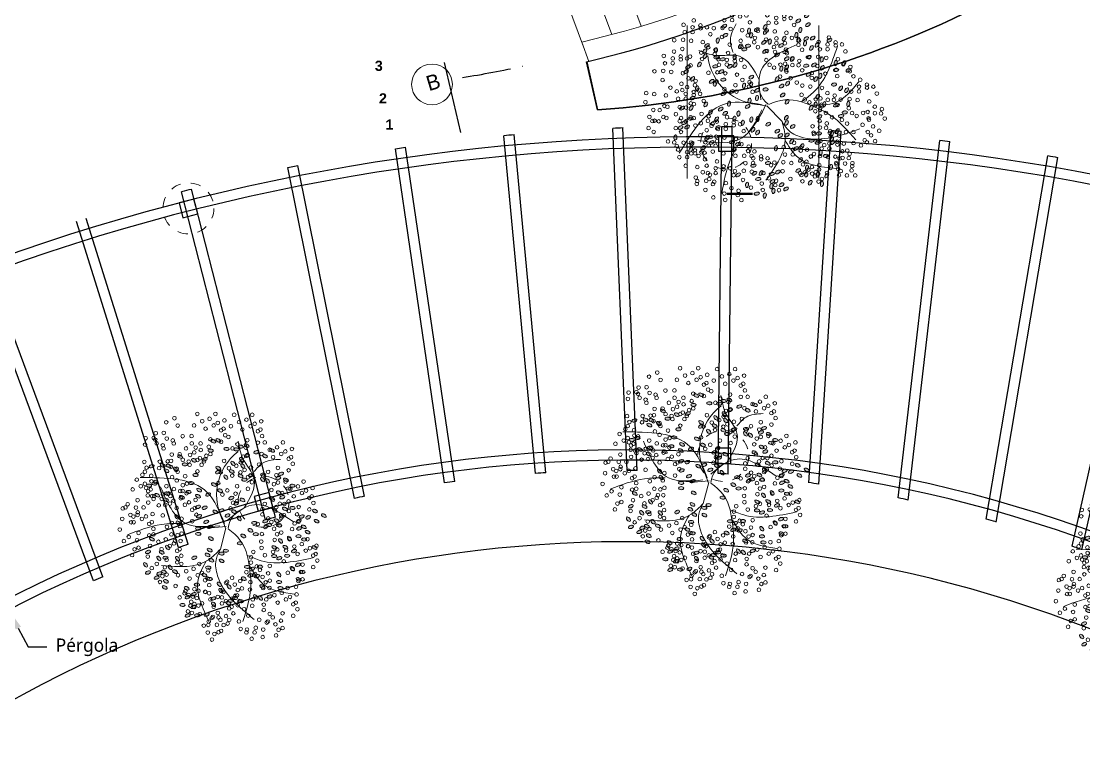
# Model space of a CAD drawing. Header units: metres. Extents: x 28 to 148, y 23 to 113.
# Drawn here: x 86.91 to 97.32, y 72.1 to 79.23 of the extents above; entities that cross this region are included whole.
import ezdxf
from ezdxf import colors
from ezdxf.entities.mleader import LeaderData, LeaderLine
from ezdxf.math import Vec2, Vec3

# ---------------------------------------------------------------- set-up
doc = ezdxf.new("R2010")
doc.units = ezdxf.units.M
for name, pattern in [('ACAD_ISO10W100', [18.5, 12, -3, 0.5, -3]), ('DASHED2', [0.375, 0.25, -0.125]), ('HIDDEN2', [0.1875, 0.125, -0.0625])]:
    doc.linetypes.add(name, pattern=pattern)
for name, color, linetype, lineweight in [('DWGAUTOCAD.COM', 7, 'Continuous', 0), ('EJES', 1, 'Continuous', 13), ('GRAFO01', 7, 'Continuous', 0), ('letras sr', 7, 'Continuous', 5), ('linea 001', 252, 'Continuous', 0), ('muro de contencion', 211, 'Continuous', 50), ('proyecciones', 1, 'DASHED2', 5)]:
    doc.layers.add(name, color=color, linetype=linetype, lineweight=lineweight)
doc.layers.add('EJE', color=40, linetype='Continuous')
doc.layers.add('TEXT', color=7, linetype='Continuous')
doc.styles.add('Generales', font='trebuc.ttf', dxfattribs={"height": 0.1})
doc.styles.add('GENERATED_STYLE_1', font='arialbd.ttf')
doc.styles.add('SEYMAR', font='GOTHIC.TTF', dxfattribs={"height": 0.05})

# ---------------------------------------------------------------- blocks, each defined once
blk = doc.blocks.new('A$C2ECE247B')
h = blk.add_hatch(color=6)
h.set_gradient(color1=(255, 0, 255), color2=(255, 127, 223), rotation=180, centered=1, tint=1, name='INVSPHERICAL')
edge = h.paths.add_edge_path()
edge.add_ellipse((2.573, 1.381), major_axis=(-0.0583, -0.0025), ratio=0.578492, start_angle=0, end_angle=360, ccw=False)
edge = h.paths.add_edge_path()
edge.add_ellipse((2.69, 1.466), major_axis=(-0.0521, -0.0262), ratio=0.578492, start_angle=0, end_angle=360, ccw=False)
edge = h.paths.add_edge_path()
edge.add_ellipse((2.361, 1.263), major_axis=(-0.0377, -0.0445), ratio=0.578492, start_angle=0, end_angle=360, ccw=False)
edge = h.paths.add_edge_path()
edge.add_ellipse((2.855, 1.253), major_axis=(-0.0583, -0.0025), ratio=0.578492, start_angle=0, end_angle=360, ccw=False)
edge = h.paths.add_edge_path()
edge.add_ellipse((2.094, 3.168), major_axis=(-0.0546, 0.0205), ratio=0.578492, start_angle=0, end_angle=360, ccw=False)
edge = h.paths.add_edge_path()
edge.add_ellipse((2.035, 2.867), major_axis=(-0.0521, -0.0262), ratio=0.578492, start_angle=0, end_angle=360, ccw=False)
edge = h.paths.add_edge_path()
edge.add_ellipse((1.85, 3.126), major_axis=(-0.0521, -0.0262), ratio=0.578492, start_angle=0, end_angle=360, ccw=False)
edge = h.paths.add_edge_path()
edge.add_ellipse((1.989, 3.049), major_axis=(-0.0546, 0.0205), ratio=0.578492, start_angle=0, end_angle=360, ccw=False)
edge = h.paths.add_edge_path()
edge.add_ellipse((1.831, 2.33), major_axis=(-0.0521, -0.0262), ratio=0.578492, start_angle=0, end_angle=360, ccw=False)
edge = h.paths.add_edge_path()
edge.add_ellipse((1.673, 2.454), major_axis=(-0.0521, -0.0262), ratio=0.578492, start_angle=0, end_angle=360, ccw=False)
edge = h.paths.add_edge_path()
edge.add_ellipse((1.556, 2.369), major_axis=(-0.0583, -0.0025), ratio=0.578492, start_angle=0, end_angle=360, ccw=False)
edge = h.paths.add_edge_path()
edge.add_ellipse((1.588, 2.619), major_axis=(-0.0583, -0.0025), ratio=0.578492, start_angle=0, end_angle=360, ccw=False)
edge = h.paths.add_edge_path()
edge.add_ellipse((1.921, 2.717), major_axis=(-0.0377, -0.0445), ratio=0.578492, start_angle=0, end_angle=360, ccw=False)
edge = h.paths.add_edge_path()
edge.add_ellipse((1.347, 2.658), major_axis=(-0.0546, 0.0205), ratio=0.578492, start_angle=0, end_angle=360, ccw=False)
edge = h.paths.add_edge_path()
edge.add_ellipse((1.747, 1.646), major_axis=(-0.0583, -0.0025), ratio=0.578492, start_angle=0, end_angle=360, ccw=False)
edge = h.paths.add_edge_path()
edge.add_ellipse((1.636, 1.6), major_axis=(-0.0546, 0.0205), ratio=0.578492, start_angle=0, end_angle=360, ccw=False)
edge = h.paths.add_edge_path()
edge.add_ellipse((1.461, 1.651), major_axis=(-0.0583, -0.0025), ratio=0.578492, start_angle=0, end_angle=360, ccw=False)
edge = h.paths.add_edge_path()
edge.add_ellipse((1.045, 1.48), major_axis=(-0.0377, -0.0445), ratio=0.578492, start_angle=0, end_angle=360, ccw=False)
edge = h.paths.add_edge_path()
edge.add_ellipse((1.009, 1.178), major_axis=(-0.0583, -0.0025), ratio=0.578492, start_angle=0, end_angle=360, ccw=False)
edge = h.paths.add_edge_path()
edge.add_ellipse((1.53, 1.44), major_axis=(-0.0546, 0.0205), ratio=0.578492, start_angle=0, end_angle=360, ccw=False)
edge = h.paths.add_edge_path()
edge.add_ellipse((1.673, 1.458), major_axis=(-0.0546, 0.0205), ratio=0.578492, start_angle=0, end_angle=360, ccw=False)
edge = h.paths.add_edge_path()
edge.add_ellipse((1.412, 1.211), major_axis=(-0.0521, -0.0262), ratio=0.578492, start_angle=0, end_angle=360, ccw=False)
edge = h.paths.add_edge_path()
edge.add_ellipse((1.247, 0.991), major_axis=(-0.0546, 0.0205), ratio=0.578492, start_angle=0, end_angle=360, ccw=False)
edge = h.paths.add_edge_path()
edge.add_ellipse((1.451, 0.958), major_axis=(-0.0377, -0.0445), ratio=0.578492, start_angle=0, end_angle=360, ccw=False)
edge = h.paths.add_edge_path()
edge.add_ellipse((1.56, 0.985), major_axis=(-0.0377, -0.0445), ratio=0.578492, start_angle=0, end_angle=360, ccw=False)
edge = h.paths.add_edge_path()
edge.add_ellipse((1.04, 1.312), major_axis=(-0.0583, -0.0025), ratio=0.578492, start_angle=0, end_angle=360, ccw=False)
edge = h.paths.add_edge_path()
edge.add_ellipse((0.61, 1.371), major_axis=(-0.0521, -0.0262), ratio=0.578492, start_angle=0, end_angle=360, ccw=False)
edge = h.paths.add_edge_path()
edge.add_ellipse((0.525, 1.536), major_axis=(-0.0583, -0.0025), ratio=0.578492, start_angle=0, end_angle=360, ccw=False)
edge = h.paths.add_edge_path()
edge.add_ellipse((0.748, 1.606), major_axis=(-0.0377, -0.0445), ratio=0.578492, start_angle=0, end_angle=360, ccw=False)
edge = h.paths.add_edge_path()
edge.add_ellipse((1.15, 1.886), major_axis=(-0.0583, -0.0025), ratio=0.578492, start_angle=0, end_angle=360, ccw=False)
edge = h.paths.add_edge_path()
edge.add_ellipse((1.038, 1.839), major_axis=(-0.0546, 0.0205), ratio=0.578492, start_angle=0, end_angle=360, ccw=False)
edge = h.paths.add_edge_path()
edge.add_ellipse((0.863, 1.891), major_axis=(-0.0583, -0.0025), ratio=0.578492, start_angle=0, end_angle=360, ccw=False)
edge = h.paths.add_edge_path()
edge.add_ellipse((0.622, 1.694), major_axis=(-0.0546, 0.0205), ratio=0.578492, start_angle=0, end_angle=360, ccw=False)
edge = h.paths.add_edge_path()
edge.add_ellipse((3.446, 1.636), major_axis=(-0.0377, -0.0445), ratio=0.578492, start_angle=0, end_angle=360, ccw=False)
edge = h.paths.add_edge_path()
edge.add_ellipse((2.913, 1.85), major_axis=(-0.0546, 0.0205), ratio=0.578492, start_angle=0, end_angle=360, ccw=False)
edge = h.paths.add_edge_path()
edge.add_ellipse((2.811, 2.767), major_axis=(-0.0546, 0.0205), ratio=0.578492, start_angle=0, end_angle=360, ccw=False)
edge = h.paths.add_edge_path()
edge.add_ellipse((2.826, 2.493), major_axis=(-0.0583, -0.0025), ratio=0.578492, start_angle=0, end_angle=360, ccw=False)
edge = h.paths.add_edge_path()
edge.add_ellipse((2.825, 2.376), major_axis=(-0.0583, -0.0025), ratio=0.578492, start_angle=0, end_angle=360, ccw=False)
edge = h.paths.add_edge_path()
edge.add_ellipse((3.267, 2.611), major_axis=(-0.0377, -0.0445), ratio=0.578492, start_angle=0, end_angle=360, ccw=False)
edge = h.paths.add_edge_path()
edge.add_ellipse((3.299, 2.752), major_axis=(-0.0377, -0.0445), ratio=0.578492, start_angle=0, end_angle=360, ccw=False)
edge = h.paths.add_edge_path()
edge.add_ellipse((3.55, 1.847), major_axis=(-0.0583, -0.0025), ratio=0.578492, start_angle=0, end_angle=360, ccw=False)
edge = h.paths.add_edge_path()
edge.add_ellipse((3.501, 2.075), major_axis=(-0.0377, -0.0445), ratio=0.578492, start_angle=0, end_angle=360, ccw=False)
edge = h.paths.add_edge_path()
edge.add_ellipse((3.633, 1.969), major_axis=(-0.0521, -0.0262), ratio=0.578492, start_angle=0, end_angle=360, ccw=False)
edge = h.paths.add_edge_path()
edge.add_ellipse((3.284, 1.829), major_axis=(-0.0377, -0.0445), ratio=0.578492, start_angle=0, end_angle=360, ccw=False)
edge = h.paths.add_edge_path()
edge.add_ellipse((2.203, 4.252), major_axis=(-0.0583, -0.0025), ratio=0.578492, start_angle=0, end_angle=360, ccw=False)
edge = h.paths.add_edge_path()
edge.add_ellipse((1.984, 4.241), major_axis=(-0.0583, -0.0025), ratio=0.578492, start_angle=0, end_angle=360, ccw=False)
edge = h.paths.add_edge_path()
edge.add_ellipse((1.89, 4.302), major_axis=(-0.0583, -0.0025), ratio=0.578492, start_angle=0, end_angle=360, ccw=False)
edge = h.paths.add_edge_path()
edge.add_ellipse((1.759, 4.327), major_axis=(-0.0521, -0.0262), ratio=0.578492, start_angle=0, end_angle=360, ccw=False)
edge = h.paths.add_edge_path()
edge.add_ellipse((1.747, 4.103), major_axis=(-0.0546, 0.0205), ratio=0.578492, start_angle=0, end_angle=360, ccw=False)
edge = h.paths.add_edge_path()
edge.add_ellipse((1.541, 4.179), major_axis=(-0.0546, 0.0205), ratio=0.578492, start_angle=0, end_angle=360, ccw=False)
edge = h.paths.add_edge_path()
edge.add_ellipse((1.354, 4.095), major_axis=(-0.0521, -0.0262), ratio=0.578492, start_angle=0, end_angle=360, ccw=False)
edge = h.paths.add_edge_path()
edge.add_ellipse((1.196, 4.219), major_axis=(-0.0521, -0.0262), ratio=0.578492, start_angle=0, end_angle=360, ccw=False)
edge = h.paths.add_edge_path()
edge.add_ellipse((1.873, 4.015), major_axis=(-0.0377, -0.0445), ratio=0.578492, start_angle=0, end_angle=360, ccw=False)
edge = h.paths.add_edge_path()
edge.add_ellipse((1.841, 3.874), major_axis=(-0.0377, -0.0445), ratio=0.578492, start_angle=0, end_angle=360, ccw=False)
edge = h.paths.add_edge_path()
edge.add_ellipse((2.059, 3.93), major_axis=(-0.0377, -0.0445), ratio=0.578492, start_angle=0, end_angle=360, ccw=False)
edge = h.paths.add_edge_path()
edge.add_ellipse((2.682, 4.022), major_axis=(-0.0546, 0.0205), ratio=0.578492, start_angle=0, end_angle=360, ccw=False)
edge = h.paths.add_edge_path()
edge.add_ellipse((2.493, 4.422), major_axis=(-0.0521, -0.0262), ratio=0.578492, start_angle=0, end_angle=360, ccw=False)
edge = h.paths.add_edge_path()
edge.add_ellipse((2.382, 4.439), major_axis=(-0.0521, -0.0262), ratio=0.578492, start_angle=0, end_angle=360, ccw=False)
edge = h.paths.add_edge_path()
edge.add_ellipse((2.552, 4.216), major_axis=(-0.0583, -0.0025), ratio=0.578492, start_angle=0, end_angle=360, ccw=False)
edge = h.paths.add_edge_path()
edge.add_ellipse((2.383, 3.828), major_axis=(-0.0521, -0.0262), ratio=0.578492, start_angle=0, end_angle=360, ccw=False)
edge = h.paths.add_edge_path()
edge.add_ellipse((2.92, 4), major_axis=(-0.0521, -0.0262), ratio=0.578492, start_angle=0, end_angle=360, ccw=False)
edge = h.paths.add_edge_path()
edge.add_ellipse((2.162, 0.848), major_axis=(-0.0521, -0.0262), ratio=0.578492, start_angle=0, end_angle=360, ccw=False)
edge = h.paths.add_edge_path()
edge.add_ellipse((2.487, 0.82), major_axis=(-0.0377, -0.0445), ratio=0.578492, start_angle=0, end_angle=360, ccw=False)
edge = h.paths.add_edge_path()
edge.add_ellipse((2.641, 0.593), major_axis=(-0.0546, 0.0205), ratio=0.578492, start_angle=0, end_angle=360, ccw=False)
edge = h.paths.add_edge_path()
edge.add_ellipse((2.848, 0.578), major_axis=(-0.0583, -0.0025), ratio=0.578492, start_angle=0, end_angle=360, ccw=False)
edge = h.paths.add_edge_path()
edge.add_ellipse((2.605, 1.631), major_axis=(-0.0583, -0.0025), ratio=0.578492, start_angle=0, end_angle=360, ccw=False)
edge = h.paths.add_edge_path()
edge.add_ellipse((2.329, 1.122), major_axis=(-0.0377, -0.0445), ratio=0.578492, start_angle=0, end_angle=360, ccw=False)
edge = h.paths.add_edge_path()
edge.add_ellipse((2.143, 1.207), major_axis=(-0.0377, -0.0445), ratio=0.578492, start_angle=0, end_angle=360, ccw=False)
edge = h.paths.add_edge_path()
edge.add_ellipse((1.887, 0.887), major_axis=(-0.0583, -0.0025), ratio=0.578492, start_angle=0, end_angle=360, ccw=False)
edge = h.paths.add_edge_path()
edge.add_ellipse((2.107, 0.898), major_axis=(-0.0583, -0.0025), ratio=0.578492, start_angle=0, end_angle=360, ccw=False)
edge = h.paths.add_edge_path()
edge.add_ellipse((2.012, 0.959), major_axis=(-0.0583, -0.0025), ratio=0.578492, start_angle=0, end_angle=360, ccw=False)
edge = h.paths.add_edge_path()
edge.add_ellipse((1.82, 1.387), major_axis=(-0.0521, -0.0262), ratio=0.578492, start_angle=0, end_angle=360, ccw=False)
edge = h.paths.add_edge_path()
edge.add_ellipse((2.492, 0.949), major_axis=(-0.0546, 0.0205), ratio=0.578492, start_angle=0, end_angle=360, ccw=False)
edge = h.paths.add_edge_path()
edge.add_ellipse((2.316, 2.892), major_axis=(-0.0546, 0.0205), ratio=0.578492, start_angle=0, end_angle=360, ccw=False)
edge = h.paths.add_edge_path()
edge.add_ellipse((2.447, 2.863), major_axis=(-0.0521, -0.0262), ratio=0.578492, start_angle=0, end_angle=360, ccw=False)
edge = h.paths.add_edge_path()
edge.add_ellipse((2.343, 3.33), major_axis=(-0.0521, -0.0262), ratio=0.578492, start_angle=0, end_angle=360, ccw=False)
edge = h.paths.add_edge_path()
edge.add_ellipse((1.261, 2.571), major_axis=(-0.0583, -0.0025), ratio=0.578492, start_angle=0, end_angle=360, ccw=False)
edge = h.paths.add_edge_path()
edge.add_ellipse((1.041, 2.56), major_axis=(-0.0583, -0.0025), ratio=0.578492, start_angle=0, end_angle=360, ccw=False)
edge = h.paths.add_edge_path()
edge.add_ellipse((1.145, 2.075), major_axis=(-0.0521, -0.0262), ratio=0.578492, start_angle=0, end_angle=360, ccw=False)
edge = h.paths.add_edge_path()
edge.add_ellipse((0.902, 2.082), major_axis=(-0.0521, -0.0262), ratio=0.578492, start_angle=0, end_angle=360, ccw=False)
edge = h.paths.add_edge_path()
edge.add_ellipse((0.711, 1.997), major_axis=(-0.0546, 0.0205), ratio=0.578492, start_angle=0, end_angle=360, ccw=False)
edge = h.paths.add_edge_path()
edge.add_ellipse((0.598, 2.497), major_axis=(-0.0546, 0.0205), ratio=0.578492, start_angle=0, end_angle=360, ccw=False)
edge = h.paths.add_edge_path()
edge.add_ellipse((0.495, 2.531), major_axis=(-0.0521, -0.0262), ratio=0.578492, start_angle=0, end_angle=360, ccw=False)
edge = h.paths.add_edge_path()
edge.add_ellipse((0.411, 2.414), major_axis=(-0.0521, -0.0262), ratio=0.578492, start_angle=0, end_angle=360, ccw=False)
edge = h.paths.add_edge_path()
edge.add_ellipse((0.487, 2.252), major_axis=(-0.0583, -0.0025), ratio=0.578492, start_angle=0, end_angle=360, ccw=False)
edge = h.paths.add_edge_path()
edge.add_ellipse((0.612, 2.325), major_axis=(-0.0583, -0.0025), ratio=0.578492, start_angle=0, end_angle=360, ccw=False)
edge = h.paths.add_edge_path()
edge.add_ellipse((0.814, 2.273), major_axis=(-0.0377, -0.0445), ratio=0.578492, start_angle=0, end_angle=360, ccw=False)
edge = h.paths.add_edge_path()
edge.add_ellipse((1.008, 2.22), major_axis=(-0.0377, -0.0445), ratio=0.578492, start_angle=0, end_angle=360, ccw=False)
edge = h.paths.add_edge_path()
edge.add_ellipse((1.392, 3.686), major_axis=(-0.0583, -0.0025), ratio=0.578492, start_angle=0, end_angle=360, ccw=False)
edge = h.paths.add_edge_path()
edge.add_ellipse((1.206, 3.162), major_axis=(-0.0521, -0.0262), ratio=0.578492, start_angle=0, end_angle=360, ccw=False)
edge = h.paths.add_edge_path()
edge.add_ellipse((1.048, 3.286), major_axis=(-0.0521, -0.0262), ratio=0.578492, start_angle=0, end_angle=360, ccw=False)
edge = h.paths.add_edge_path()
edge.add_ellipse((0.967, 3.184), major_axis=(-0.0546, 0.0205), ratio=0.578492, start_angle=0, end_angle=360, ccw=False)
edge = h.paths.add_edge_path()
edge.add_ellipse((1.061, 3.609), major_axis=(-0.0546, 0.0205), ratio=0.578492, start_angle=0, end_angle=360, ccw=False)
edge = h.paths.add_edge_path()
edge.add_ellipse((0.998, 3.702), major_axis=(-0.0546, 0.0205), ratio=0.578492, start_angle=0, end_angle=360, ccw=False)
edge = h.paths.add_edge_path()
edge.add_ellipse((0.89, 3.567), major_axis=(-0.0521, -0.0262), ratio=0.578492, start_angle=0, end_angle=360, ccw=False)
edge = h.paths.add_edge_path()
edge.add_ellipse((0.744, 3.439), major_axis=(-0.0583, -0.0025), ratio=0.578492, start_angle=0, end_angle=360, ccw=False)
edge = h.paths.add_edge_path()
edge.add_ellipse((0.838, 3.378), major_axis=(-0.0583, -0.0025), ratio=0.578492, start_angle=0, end_angle=360, ccw=False)
edge = h.paths.add_edge_path()
edge.add_ellipse((1.405, 3.576), major_axis=(-0.0377, -0.0445), ratio=0.578492, start_angle=0, end_angle=360, ccw=False)
edge = h.paths.add_edge_path()
edge.add_ellipse((1.296, 3.548), major_axis=(-0.0377, -0.0445), ratio=0.578492, start_angle=0, end_angle=360, ccw=False)
edge = h.paths.add_edge_path()
edge.add_ellipse((2.217, 3.628), major_axis=(-0.0377, -0.0445), ratio=0.578492, start_angle=0, end_angle=360, ccw=False)
edge = h.paths.add_edge_path()
edge.add_ellipse((1.892, 3.656), major_axis=(-0.0521, -0.0262), ratio=0.578492, start_angle=0, end_angle=360, ccw=False)
edge = h.paths.add_edge_path()
edge.add_ellipse((2.087, 3.756), major_axis=(-0.0521, -0.0262), ratio=0.578492, start_angle=0, end_angle=360, ccw=False)
edge = h.paths.add_edge_path()
edge.add_ellipse((1.653, 3.678), major_axis=(-0.0546, 0.0205), ratio=0.578492, start_angle=0, end_angle=360, ccw=False)
edge = h.paths.add_edge_path()
edge.add_ellipse((1.806, 3.572), major_axis=(-0.0583, -0.0025), ratio=0.578492, start_angle=0, end_angle=360, ccw=False)
edge = h.paths.add_edge_path()
edge.add_ellipse((2.219, 2.002), major_axis=(-0.0583, -0.0025), ratio=0.578492, start_angle=0, end_angle=360, ccw=False)
edge = h.paths.add_edge_path()
edge.add_ellipse((2.314, 1.941), major_axis=(-0.0583, -0.0025), ratio=0.578492, start_angle=0, end_angle=360, ccw=False)
edge = h.paths.add_edge_path()
edge.add_ellipse((1.907, 2.169), major_axis=(-0.0583, -0.0025), ratio=0.578492, start_angle=0, end_angle=360, ccw=False)
edge = h.paths.add_edge_path()
edge.add_ellipse((2.574, 2.018), major_axis=(-0.0521, -0.0262), ratio=0.578492, start_angle=0, end_angle=360, ccw=False)
edge = h.paths.add_edge_path()
edge.add_ellipse((2.537, 1.794), major_axis=(-0.0521, -0.0262), ratio=0.578492, start_angle=0, end_angle=360, ccw=False)
edge = h.paths.add_edge_path()
edge.add_ellipse((2.621, 1.911), major_axis=(-0.0521, -0.0262), ratio=0.578492, start_angle=0, end_angle=360, ccw=False)
edge = h.paths.add_edge_path()
edge.add_ellipse((2.18, 2.781), major_axis=(-0.0546, 0.0205), ratio=0.578492, start_angle=0, end_angle=360, ccw=False)
edge = h.paths.add_edge_path()
edge.add_ellipse((0.212, 2.657), major_axis=(-0.0521, -0.0262), ratio=0.578492, start_angle=0, end_angle=360, ccw=False)
edge = h.paths.add_edge_path()
edge.add_ellipse((0.054, 2.781), major_axis=(-0.0521, -0.0262), ratio=0.578492, start_angle=0, end_angle=360, ccw=False)
edge = h.paths.add_edge_path()
edge.add_ellipse((0.25, 2.881), major_axis=(-0.0521, -0.0262), ratio=0.578492, start_angle=0, end_angle=360, ccw=False)
edge = h.paths.add_edge_path()
edge.add_ellipse((0.399, 2.741), major_axis=(-0.0546, 0.0205), ratio=0.578492, start_angle=0, end_angle=360, ccw=False)
edge = h.paths.add_edge_path()
edge.add_ellipse((0.542, 2.758), major_axis=(-0.0546, 0.0205), ratio=0.578492, start_angle=0, end_angle=360, ccw=False)
edge = h.paths.add_edge_path()
edge.add_ellipse((0.605, 2.665), major_axis=(-0.0546, 0.0205), ratio=0.578492, start_angle=0, end_angle=360, ccw=False)
edge = h.paths.add_edge_path()
edge.add_ellipse((2.651, 2.642), major_axis=(-0.0546, 0.0205), ratio=0.578492, start_angle=0, end_angle=360, ccw=False)
edge = h.paths.add_edge_path()
edge.add_ellipse((2.57, 2.531), major_axis=(-0.0546, 0.0205), ratio=0.578492, start_angle=0, end_angle=360, ccw=False)
edge = h.paths.add_edge_path()
edge.add_ellipse((2.547, 2.271), major_axis=(-0.0521, -0.0262), ratio=0.578492, start_angle=0, end_angle=360, ccw=False)
edge = h.paths.add_edge_path()
edge.add_ellipse((2.685, 2.954), major_axis=(-0.0546, 0.0205), ratio=0.578492, start_angle=0, end_angle=360, ccw=False)
edge = h.paths.add_edge_path()
edge.add_ellipse((2.478, 3.464), major_axis=(-0.0521, -0.0262), ratio=0.578492, start_angle=0, end_angle=360, ccw=False)
edge = h.paths.add_edge_path()
edge.add_ellipse((2.39, 3.741), major_axis=(-0.0546, 0.0205), ratio=0.578492, start_angle=0, end_angle=360, ccw=False)
edge = h.paths.add_edge_path()
edge.add_ellipse((2.607, 3.247), major_axis=(-0.0546, 0.0205), ratio=0.578492, start_angle=0, end_angle=360, ccw=False)
edge = h.paths.add_edge_path()
edge.add_ellipse((2.31, 1.781), major_axis=(-0.0521, -0.0262), ratio=0.578492, start_angle=0, end_angle=360, ccw=False)
edge = h.paths.add_edge_path()
edge.add_ellipse((0.746, 2.949), major_axis=(-0.0583, -0.0025), ratio=0.578492, start_angle=0, end_angle=360, ccw=False)
edge = h.paths.add_edge_path()
edge.add_ellipse((0.986, 2.769), major_axis=(-0.0377, -0.0445), ratio=0.578492, start_angle=0, end_angle=360, ccw=False)
edge = h.paths.add_edge_path()
edge.add_ellipse((0.912, 2.927), major_axis=(-0.0521, -0.0262), ratio=0.578492, start_angle=0, end_angle=360, ccw=False)
edge = h.paths.add_edge_path()
edge.add_ellipse((1.135, 2.893), major_axis=(-0.0521, -0.0262), ratio=0.578492, start_angle=0, end_angle=360, ccw=False)
edge = h.paths.add_edge_path()
edge.add_ellipse((1.097, 2.668), major_axis=(-0.0521, -0.0262), ratio=0.578492, start_angle=0, end_angle=360, ccw=False)
edge = h.paths.add_edge_path()
edge.add_ellipse((0.258, 2.073), major_axis=(-0.0521, -0.0262), ratio=0.578492, start_angle=0, end_angle=360, ccw=False)
edge = h.paths.add_edge_path()
edge.add_ellipse((2.829, 2.971), major_axis=(-0.0546, 0.0205), ratio=0.578492, start_angle=0, end_angle=360, ccw=False)
edge = h.paths.add_edge_path()
edge.add_ellipse((2.885, 3.676), major_axis=(-0.0583, -0.0025), ratio=0.578492, start_angle=0, end_angle=360, ccw=False)
edge = h.paths.add_edge_path()
edge.add_ellipse((2.832, 3.208), major_axis=(-0.0521, -0.0262), ratio=0.578492, start_angle=0, end_angle=360, ccw=False)
edge = h.paths.add_edge_path()
edge.add_ellipse((2.805, 3.342), major_axis=(-0.0521, -0.0262), ratio=0.578492, start_angle=0, end_angle=360, ccw=False)
edge = h.paths.add_edge_path()
edge.add_ellipse((2.936, 0.761), major_axis=(-0.0546, 0.0205), ratio=0.578492, start_angle=0, end_angle=360, ccw=False)
edge = h.paths.add_edge_path()
edge.add_ellipse((3.061, 0.574), major_axis=(-0.0546, 0.0205), ratio=0.578492, start_angle=0, end_angle=360, ccw=False)
edge = h.paths.add_edge_path()
edge.add_ellipse((3.174, 0.807), major_axis=(-0.0583, -0.0025), ratio=0.578492, start_angle=0, end_angle=360, ccw=False)
edge = h.paths.add_edge_path()
edge.add_ellipse((3.08, 1.174), major_axis=(-0.0521, -0.0262), ratio=0.578492, start_angle=0, end_angle=360, ccw=False)
edge = h.paths.add_edge_path()
edge.add_ellipse((3.063, 0.979), major_axis=(-0.0546, 0.0205), ratio=0.578492, start_angle=0, end_angle=360, ccw=False)
edge = h.paths.add_edge_path()
edge.add_ellipse((2.925, 1.041), major_axis=(-0.0546, 0.0205), ratio=0.578492, start_angle=0, end_angle=360, ccw=False)
edge = h.paths.add_edge_path()
edge.add_ellipse((3.539, 1.327), major_axis=(-0.0521, -0.0262), ratio=0.578492, start_angle=0, end_angle=360, ccw=False)
edge = h.paths.add_edge_path()
edge.add_ellipse((3.566, 1.193), major_axis=(-0.0521, -0.0262), ratio=0.578492, start_angle=0, end_angle=360, ccw=False)
edge = h.paths.add_edge_path()
edge.add_ellipse((3.339, 1.542), major_axis=(-0.0521, -0.0262), ratio=0.578492, start_angle=0, end_angle=360, ccw=False)
edge = h.paths.add_edge_path()
edge.add_ellipse((3.934, 1.52), major_axis=(-0.0546, 0.0205), ratio=0.578492, start_angle=0, end_angle=360, ccw=False)
edge = h.paths.add_edge_path()
edge.add_ellipse((3.684, 1.502), major_axis=(-0.0546, 0.0205), ratio=0.578492, start_angle=0, end_angle=360, ccw=False)
edge = h.paths.add_edge_path()
edge.add_ellipse((3.747, 1.409), major_axis=(-0.0546, 0.0205), ratio=0.578492, start_angle=0, end_angle=360, ccw=False)
edge = h.paths.add_edge_path()
edge.add_ellipse((3.581, 1.536), major_axis=(-0.0521, -0.0262), ratio=0.578492, start_angle=0, end_angle=360, ccw=False)
edge = h.paths.add_edge_path()
edge.add_ellipse((3.121, 3.911), major_axis=(-0.0583, -0.0025), ratio=0.578492, start_angle=0, end_angle=360, ccw=False)
edge = h.paths.add_edge_path()
edge.add_ellipse((3.227, 4.083), major_axis=(-0.0521, -0.0262), ratio=0.578492, start_angle=0, end_angle=360, ccw=False)
edge = h.paths.add_edge_path()
edge.add_ellipse((3.539, 3.13), major_axis=(-0.0521, -0.0262), ratio=0.578492, start_angle=0, end_angle=360, ccw=False)
edge = h.paths.add_edge_path()
edge.add_ellipse((2.978, 3.498), major_axis=(-0.0583, -0.0025), ratio=0.578492, start_angle=0, end_angle=360, ccw=False)
edge = h.paths.add_edge_path()
edge.add_ellipse((3.042, 3.303), major_axis=(-0.0583, -0.0025), ratio=0.578492, start_angle=0, end_angle=360, ccw=False)
edge = h.paths.add_edge_path()
edge.add_ellipse((3.327, 3.802), major_axis=(-0.0377, -0.0445), ratio=0.578492, start_angle=0, end_angle=360, ccw=False)
edge = h.paths.add_edge_path()
edge.add_ellipse((3.186, 3.184), major_axis=(-0.0521, -0.0262), ratio=0.578492, start_angle=0, end_angle=360, ccw=False)
edge = h.paths.add_edge_path()
edge.add_ellipse((3.915, 3.442), major_axis=(-0.0583, -0.0025), ratio=0.578492, start_angle=0, end_angle=360, ccw=False)
edge = h.paths.add_edge_path()
edge.add_ellipse((3.791, 3.486), major_axis=(-0.0583, -0.0025), ratio=0.578492, start_angle=0, end_angle=360, ccw=False)
edge = h.paths.add_edge_path()
edge.add_ellipse((3.527, 3.77), major_axis=(-0.0521, -0.0262), ratio=0.578492, start_angle=0, end_angle=360, ccw=False)
edge = h.paths.add_edge_path()
edge.add_ellipse((3.611, 3.888), major_axis=(-0.0521, -0.0262), ratio=0.578492, start_angle=0, end_angle=360, ccw=False)
edge = h.paths.add_edge_path()
edge.add_ellipse((3.857, 3.871), major_axis=(-0.0546, 0.0205), ratio=0.578492, start_angle=0, end_angle=360, ccw=False)
edge = h.paths.add_edge_path()
edge.add_ellipse((3.48, 3.877), major_axis=(-0.0521, -0.0262), ratio=0.578492, start_angle=0, end_angle=360, ccw=False)
edge = h.paths.add_edge_path()
edge.add_ellipse((3.734, 3.23), major_axis=(-0.0521, -0.0262), ratio=0.578492, start_angle=0, end_angle=360, ccw=False)
edge = h.paths.add_edge_path()
edge.add_ellipse((3.512, 3.264), major_axis=(-0.0521, -0.0262), ratio=0.578492, start_angle=0, end_angle=360, ccw=False)
edge = h.paths.add_edge_path()
edge.add_ellipse((3.848, 2.259), major_axis=(-0.0521, -0.0262), ratio=0.578492, start_angle=0, end_angle=360, ccw=False)
edge = h.paths.add_edge_path()
edge.add_ellipse((3.936, 1.976), major_axis=(-0.0546, 0.0205), ratio=0.578492, start_angle=0, end_angle=360, ccw=False)
edge = h.paths.add_edge_path()
edge.add_ellipse((3.99, 1.692), major_axis=(-0.0377, -0.0445), ratio=0.578492, start_angle=0, end_angle=360, ccw=False)
edge = h.paths.add_edge_path()
edge.add_ellipse((3.696, 1.833), major_axis=(-0.0377, -0.0445), ratio=0.578492, start_angle=0, end_angle=360, ccw=False)
at = {"color": 32}
for p, q in [((2.225, 2.503), (2.376, 2.929)), ((2.215, 2.503), (2.338, 2.039))]:
    blk.add_line(p, q, dxfattribs=at)
at = {"color": 64}
for centre in [(1.634, 5.007), (1.761, 4.898), (2.033, 5.007), (1.435, 4.862), (1.453, 4.681), (1.58, 4.808), (1.671, 4.753), (1.852, 4.681), (1.924, 4.844), (2.105, 4.753), (1.417, 4.536), (1.508, 4.644), (1.743, 4.445), (2.16, 4.518), (1.508, 4.391), (1.779, 4.282), (1.96, 4.354), (2.069, 4.264), (1.743, 4.119), (1.834, 4.083), (1.888, 3.956), (3.835, 2.814), (4.034, 2.959), (4.161, 2.851), (4.324, 2.796), (4.433, 2.959), (3.853, 2.633), (3.908, 2.597), (3.98, 2.76), (4.07, 2.706), (4.252, 2.633), (4.505, 2.706), (3.417, 2.364), (3.816, 2.364), (3.817, 2.488), (3.908, 2.343), (4.143, 2.398), (4.36, 2.307), (4.559, 2.47), (3.218, 2.219), (3.363, 2.165), (3.454, 2.111), (3.544, 2.256), (3.707, 2.201), (3.888, 2.111), (4.143, 2.071), (4.179, 2.234), (4.469, 2.216), (3.2, 1.893), (3.236, 2.038), (3.291, 2.002), (3.635, 2.038), (3.942, 1.875), (4.233, 2.035), (4.288, 1.908), (3.291, 1.748), (3.526, 1.803), (3.562, 1.64), (3.743, 1.712), (3.852, 1.621), (3.526, 1.476), (3.617, 1.44), (3.671, 1.313)]:
    blk.add_circle(centre, 0.0405, dxfattribs=at)
at = {"color": 66}
for centre in [(2.448, 5.026), (2.575, 4.917), (2.847, 5.026), (2.249, 4.881), (2.267, 4.699), (2.322, 4.663), (2.394, 4.826), (2.485, 4.772), (2.666, 4.699), (2.738, 4.863), (2.919, 4.772), (2.231, 4.554), (2.557, 4.464), (2.973, 4.536), (2.322, 4.409), (2.593, 4.301), (2.774, 4.373), (2.883, 4.283), (1.858, 3.988), (2.256, 3.988), (2.557, 4.138), (2.648, 4.101), (2.702, 3.975), (1.659, 3.843), (1.804, 3.789), (1.894, 3.735), (1.985, 3.88), (2.148, 3.825), (2.329, 3.735), (1.641, 3.517), (1.677, 3.662), (1.731, 3.626), (2.075, 3.662), (2.383, 3.499), (1.731, 3.372), (1.967, 3.427), (2.003, 3.264), (2.184, 3.336), (2.293, 3.245), (3.085, 3.272), (3.483, 3.272), (1.967, 3.101), (2.057, 3.064), (2.886, 3.127), (3.031, 3.072), (3.121, 3.018), (3.212, 3.163), (3.375, 3.109), (3.556, 3.018), (2.112, 2.937), (2.868, 2.8), (2.904, 2.945), (2.958, 2.909), (3.302, 2.945), (3.61, 2.782), (2.958, 2.655), (3.194, 2.71), (3.23, 2.547), (3.411, 2.619), (3.194, 2.384), (3.284, 2.347), (3.519, 2.529), (3.338, 2.221)]:
    blk.add_circle(centre, 0.0405, dxfattribs=at)
at = {"color": 68}
for centre in [(3.353, 4.931), (3.28, 4.768), (3.534, 4.84), (3.171, 4.532), (3.389, 4.441), (3.521, 4.482), (3.588, 4.605), (3.764, 4.598), (3.777, 4.457), (3.811, 4.495), (3.987, 4.488), (2.771, 4.228), (2.97, 4.373), (3.096, 4.264), (3.368, 4.373), (3.591, 4.264), (3.611, 4.332), (3.744, 4.373), (4, 4.347), (2.789, 4.047), (2.843, 4.011), (2.915, 4.174), (3.006, 4.119), (3.037, 3.972), (3.169, 4.012), (3.236, 4.135), (3.412, 4.128), (3.425, 3.987), (3.501, 3.978), (3.677, 3.971), (4.017, 3.967), (2.752, 3.902), (2.843, 3.757), (3.016, 3.903), (3.281, 3.747), (3.301, 3.815), (3.434, 3.856), (3.69, 3.83), (3.966, 3.838), (4.004, 3.749), (3.078, 3.485), (3.115, 3.648), (3.3, 3.556), (3.404, 3.63), (3.774, 3.518), (3.859, 3.537), (3.863, 3.659), (4.004, 3.483), (4.058, 3.682), (4.185, 3.573), (3.169, 3.449), (3.172, 3.326), (3.223, 3.322), (3.364, 3.364), (3.53, 3.428), (3.607, 3.249), (3.877, 3.356), (3.931, 3.32), (3.979, 3.39), (4.094, 3.428), (4.275, 3.356), (3.441, 3.211), (3.453, 3.044), (3.633, 3.147), (3.799, 3.211), (3.812, 3.147), (3.841, 3.211), (3.931, 3.066), (3.94, 3.224), (4.167, 3.12), (4.384, 3.03), (3.697, 3.006), (4.167, 2.794), (4.203, 2.957), (4.493, 2.939), (4.257, 2.758), (4.311, 2.631)]:
    blk.add_circle(centre, 0.0405, dxfattribs=at)
at = {"color": 62}
for centre in [(0.758, 4.251), (0.903, 4.197), (0.957, 4.396), (1.084, 4.287), (1.247, 4.233), (1.356, 4.396), (0.776, 4.07), (0.83, 4.034), (0.993, 4.142), (1.174, 4.07), (1.428, 4.142), (0.74, 3.925), (0.83, 3.78), (1.066, 3.834), (1.283, 3.744), (1.482, 3.907), (1.066, 3.508), (1.102, 3.671), (1.392, 3.653), (1.156, 3.472), (1.211, 3.345), (2.802, 1.714), (2.929, 1.606), (3.2, 1.714), (2.603, 1.569), (2.621, 1.388), (2.747, 1.515), (2.838, 1.461), (3.019, 1.388), (3.092, 1.551), (3.273, 1.461), (2.584, 1.243), (2.675, 1.352), (2.91, 1.153), (3.327, 1.225), (2.07, 0.947), (2.269, 1.092), (2.396, 0.983), (2.559, 0.928), (2.667, 1.092), (2.675, 1.098), (2.947, 0.99), (3.128, 1.062), (3.236, 0.971), (2.088, 0.765), (2.142, 0.729), (2.215, 0.892), (2.305, 0.838), (2.486, 0.765), (2.74, 0.838), (2.91, 0.826), (3.001, 0.79), (3.055, 0.663), (2.052, 0.62), (2.142, 0.475), (2.378, 0.53), (2.595, 0.439), (2.794, 0.602), (2.378, 0.204), (2.414, 0.367), (2.704, 0.349), (2.468, 0.167), (2.523, 0.041)]:
    blk.add_circle(centre, 0.0405, dxfattribs=at)
at = {"color": 60}
for centre in [(0.5, 3.531), (0.899, 3.531), (0.301, 3.386), (0.446, 3.332), (0.536, 3.278), (0.627, 3.423), (0.79, 3.368), (0.971, 3.278), (0.283, 3.06), (0.319, 3.205), (0.373, 3.169), (0.718, 3.205), (0.831, 3.094), (0.922, 3.039), (1.025, 3.042), (1.175, 3.13), (1.356, 3.039), (0.373, 2.915), (0.609, 2.97), (0.645, 2.807), (0.826, 2.879), (0.935, 2.788), (1.103, 2.967), (1.409, 2.924), (1.411, 2.804), (0.609, 2.643), (0.699, 2.607), (0.994, 2.731), (1.03, 2.568), (1.211, 2.641), (1.281, 2.719), (1.32, 2.55), (1.511, 2.591), (0.754, 2.48), (0.994, 2.405), (1.085, 2.369), (1.152, 2.488), (1.345, 2.527), (1.421, 2.373), (0.215, 2.113), (0.414, 2.258), (0.541, 2.15), (0.704, 2.095), (0.813, 2.258), (1.139, 2.242), (1.434, 2.206), (0.233, 1.932), (0.288, 1.896), (0.36, 2.059), (0.451, 2.005), (0.632, 1.932), (0.885, 2.005), (1.083, 2.031), (1.174, 1.977), (1.355, 1.904), (1.428, 2.067), (1.609, 1.977), (1.661, 1.861), (0.197, 1.787), (0.288, 1.642), (0.523, 1.697), (0.74, 1.606), (0.939, 1.769), (1.246, 1.669), (1.533, 1.656), (1.663, 1.741), (0.523, 1.371), (0.559, 1.534), (0.849, 1.516), (1.283, 1.505), (1.405, 1.425), (1.464, 1.578), (1.572, 1.487), (1.597, 1.464), (1.763, 1.528), (2.08, 1.407), (0.614, 1.334), (0.668, 1.207), (0.854, 1.183), (1.246, 1.342), (1.253, 1.183), (1.337, 1.306), (1.391, 1.179), (1.674, 1.31), (1.686, 1.144), (1.863, 1.172), (1.899, 1.335), (1.953, 1.136), (2.021, 1.255), (2.189, 1.317), (2.213, 1.293), (2.29, 1.14), (0.655, 1.038), (0.8, 0.983), (0.891, 0.929), (0.981, 1.074), (1.144, 1.02), (1.325, 0.929), (1.621, 0.929), (1.967, 1.019), (2.008, 1.009), (2.303, 0.973), (2.586, 1.065), (2.821, 1.119), (2.858, 0.956), (3.039, 1.029), (3.108, 1.107), (0.637, 0.712), (0.673, 0.857), (0.728, 0.82), (1.072, 0.857), (1.378, 0.813), (1.379, 0.694), (1.634, 0.788), (1.813, 0.711), (1.916, 0.89), (1.954, 0.801), (2.821, 0.793), (2.912, 0.757), (2.98, 0.876), (0.728, 0.567), (0.963, 0.621), (0.999, 0.458), (1.18, 0.53), (1.249, 0.608), (1.289, 0.44), (1.48, 0.48), (1.723, 0.57), (1.928, 0.442), (2.213, 0.559), (2.335, 0.479), (2.394, 0.631), (2.503, 0.541), (2.527, 0.517), (2.966, 0.63), (0.963, 0.295), (1.054, 0.259), (1.121, 0.378), (1.313, 0.416), (1.39, 0.263), (1.557, 0.301), (1.582, 0.199), (1.749, 0.263), (1.762, 0.199), (1.89, 0.276), (2.177, 0.396), (2.267, 0.36), (2.322, 0.233), (2.604, 0.364), (2.617, 0.197), (1.108, 0.132), (1.403, 0.096), (1.646, 0.058)]:
    blk.add_circle(centre, 0.0405, dxfattribs=at)
at = {"color": 32}
for centre, radius, start, end in [((1.209, 3.23), 1.211, 329.0782, 52.6009), ((1.633, 2.438), 0.539, 6.8841, 70.9351), ((2.663, 1.678), 0.946, 121.5433, 166.6017), ((2.551, 4.829), 2.314, 261.4278, 278.5722)]:
    blk.add_arc(centre, radius, start, end, dxfattribs=at)
at = {"color": 200, "extrusion": (0, 0, -1)}
for centre, major_axis in [((2.382, 4.439), (-0.0521, -0.0262)), ((2.493, 4.422), (-0.0521, -0.0262)), ((1.196, 4.219), (-0.0521, -0.0262)), ((1.759, 4.327), (-0.0521, -0.0262)), ((1.89, 4.302), (-0.0583, -0.0025)), ((1.984, 4.241), (-0.0583, -0.0025)), ((2.203, 4.252), (-0.0583, -0.0025)), ((2.552, 4.216), (-0.0583, -0.0025)), ((1.354, 4.095), (-0.0521, -0.0262)), ((2.92, 4), (-0.0521, -0.0262)), ((3.227, 4.083), (-0.0521, -0.0262)), ((2.087, 3.756), (-0.0521, -0.0262)), ((2.383, 3.828), (-0.0521, -0.0262)), ((3.121, 3.911), (-0.0583, -0.0025)), ((3.48, 3.877), (-0.0521, -0.0262)), ((3.527, 3.77), (-0.0521, -0.0262)), ((3.611, 3.888), (-0.0521, -0.0262)), ((0.89, 3.567), (-0.0521, -0.0262)), ((1.392, 3.686), (-0.0583, -0.0025)), ((1.806, 3.572), (-0.0583, -0.0025)), ((1.892, 3.656), (-0.0521, -0.0262)), ((2.885, 3.676), (-0.0583, -0.0025)), ((2.978, 3.498), (-0.0583, -0.0025)), ((3.791, 3.486), (-0.0583, -0.0025)), ((0.744, 3.439), (-0.0583, -0.0025)), ((0.838, 3.378), (-0.0583, -0.0025)), ((1.048, 3.286), (-0.0521, -0.0262)), ((2.343, 3.33), (-0.0521, -0.0262)), ((2.478, 3.464), (-0.0521, -0.0262)), ((2.805, 3.342), (-0.0521, -0.0262)), ((3.042, 3.303), (-0.0583, -0.0025)), ((3.512, 3.264), (-0.0521, -0.0262)), ((3.915, 3.442), (-0.0583, -0.0025)), ((1.206, 3.162), (-0.0521, -0.0262)), ((1.85, 3.126), (-0.0521, -0.0262)), ((2.832, 3.208), (-0.0521, -0.0262)), ((3.186, 3.184), (-0.0521, -0.0262)), ((3.539, 3.13), (-0.0521, -0.0262)), ((3.734, 3.23), (-0.0521, -0.0262)), ((0.054, 2.781), (-0.0521, -0.0262)), ((0.25, 2.881), (-0.0521, -0.0262)), ((0.746, 2.949), (-0.0583, -0.0025)), ((0.912, 2.927), (-0.0521, -0.0262)), ((1.135, 2.893), (-0.0521, -0.0262)), ((2.035, 2.867), (-0.0521, -0.0262)), ((2.447, 2.863), (-0.0521, -0.0262)), ((0.212, 2.657), (-0.0521, -0.0262)), ((1.041, 2.56), (-0.0583, -0.0025)), ((1.097, 2.668), (-0.0521, -0.0262)), ((1.261, 2.571), (-0.0583, -0.0025)), ((1.588, 2.619), (-0.0583, -0.0025)), ((0.411, 2.414), (-0.0521, -0.0262)), ((0.495, 2.531), (-0.0521, -0.0262)), ((0.612, 2.325), (-0.0583, -0.0025)), ((1.556, 2.369), (-0.0583, -0.0025)), ((1.673, 2.454), (-0.0521, -0.0262)), ((1.831, 2.33), (-0.0521, -0.0262)), ((2.825, 2.376), (-0.0583, -0.0025)), ((2.826, 2.493), (-0.0583, -0.0025)), ((0.258, 2.073), (-0.0521, -0.0262)), ((0.487, 2.252), (-0.0583, -0.0025)), ((0.902, 2.082), (-0.0521, -0.0262)), ((1.145, 2.075), (-0.0521, -0.0262)), ((1.907, 2.169), (-0.0583, -0.0025)), ((2.547, 2.271), (-0.0521, -0.0262)), ((3.848, 2.259), (-0.0521, -0.0262)), ((0.863, 1.891), (-0.0583, -0.0025)), ((1.15, 1.886), (-0.0583, -0.0025)), ((2.219, 2.002), (-0.0583, -0.0025)), ((2.314, 1.941), (-0.0583, -0.0025)), ((2.574, 2.018), (-0.0521, -0.0262)), ((2.621, 1.911), (-0.0521, -0.0262)), ((3.55, 1.847), (-0.0583, -0.0025)), ((3.633, 1.969), (-0.0521, -0.0262)), ((1.461, 1.651), (-0.0583, -0.0025)), ((1.747, 1.646), (-0.0583, -0.0025)), ((2.31, 1.781), (-0.0521, -0.0262)), ((2.537, 1.794), (-0.0521, -0.0262)), ((2.605, 1.631), (-0.0583, -0.0025)), ((0.525, 1.536), (-0.0583, -0.0025)), ((0.61, 1.371), (-0.0521, -0.0262)), ((1.82, 1.387), (-0.0521, -0.0262)), ((2.573, 1.381), (-0.0583, -0.0025)), ((2.69, 1.466), (-0.0521, -0.0262)), ((3.339, 1.542), (-0.0521, -0.0262)), ((3.581, 1.536), (-0.0521, -0.0262)), ((1.009, 1.178), (-0.0583, -0.0025)), ((1.04, 1.312), (-0.0583, -0.0025)), ((1.412, 1.211), (-0.0521, -0.0262)), ((2.855, 1.253), (-0.0583, -0.0025)), ((3.08, 1.174), (-0.0521, -0.0262)), ((3.539, 1.327), (-0.0521, -0.0262)), ((3.566, 1.193), (-0.0521, -0.0262)), ((2.012, 0.959), (-0.0583, -0.0025)), ((1.887, 0.887), (-0.0583, -0.0025)), ((2.107, 0.898), (-0.0583, -0.0025)), ((2.162, 0.848), (-0.0521, -0.0262)), ((3.174, 0.807), (-0.0583, -0.0025)), ((2.848, 0.578), (-0.0583, -0.0025))]:
    blk.add_ellipse(centre, major_axis=major_axis, ratio=0.578492, start_param=3.141593, end_param=9.424778, dxfattribs=at)
for centre, major_axis in [((1.541, 4.179), (-0.0546, 0.0205)), ((1.747, 4.103), (-0.0546, 0.0205)), ((1.873, 4.015), (-0.0377, -0.0445)), ((2.682, 4.022), (-0.0546, 0.0205)), ((1.841, 3.874), (-0.0377, -0.0445)), ((2.059, 3.93), (-0.0377, -0.0445)), ((2.39, 3.741), (-0.0546, 0.0205)), ((3.327, 3.802), (-0.0377, -0.0445)), ((3.857, 3.871), (-0.0546, 0.0205)), ((0.998, 3.702), (-0.0546, 0.0205)), ((1.061, 3.609), (-0.0546, 0.0205)), ((1.296, 3.548), (-0.0377, -0.0445)), ((1.405, 3.576), (-0.0377, -0.0445)), ((1.653, 3.678), (-0.0546, 0.0205)), ((2.217, 3.628), (-0.0377, -0.0445)), ((2.607, 3.247), (-0.0546, 0.0205)), ((0.967, 3.184), (-0.0546, 0.0205)), ((1.989, 3.049), (-0.0546, 0.0205)), ((2.094, 3.168), (-0.0546, 0.0205)), ((0.986, 2.769), (-0.0377, -0.0445)), ((2.18, 2.781), (-0.0546, 0.0205)), ((2.316, 2.892), (-0.0546, 0.0205)), ((2.685, 2.954), (-0.0546, 0.0205)), ((2.829, 2.971), (-0.0546, 0.0205)), ((0.399, 2.741), (-0.0546, 0.0205)), ((0.542, 2.758), (-0.0546, 0.0205)), ((0.605, 2.665), (-0.0546, 0.0205)), ((1.347, 2.658), (-0.0546, 0.0205)), ((1.921, 2.717), (-0.0377, -0.0445)), ((2.651, 2.642), (-0.0546, 0.0205)), ((2.811, 2.767), (-0.0546, 0.0205)), ((3.267, 2.611), (-0.0377, -0.0445)), ((3.299, 2.752), (-0.0377, -0.0445)), ((0.598, 2.497), (-0.0546, 0.0205)), ((2.57, 2.531), (-0.0546, 0.0205)), ((0.814, 2.273), (-0.0377, -0.0445)), ((1.008, 2.22), (-0.0377, -0.0445)), ((3.501, 2.075), (-0.0377, -0.0445)), ((0.711, 1.997), (-0.0546, 0.0205)), ((1.038, 1.839), (-0.0546, 0.0205)), ((2.913, 1.85), (-0.0546, 0.0205)), ((3.284, 1.829), (-0.0377, -0.0445)), ((3.696, 1.833), (-0.0377, -0.0445)), ((3.936, 1.976), (-0.0546, 0.0205)), ((0.622, 1.694), (-0.0546, 0.0205)), ((0.748, 1.606), (-0.0377, -0.0445)), ((3.446, 1.636), (-0.0377, -0.0445)), ((3.99, 1.692), (-0.0377, -0.0445)), ((1.045, 1.48), (-0.0377, -0.0445)), ((1.53, 1.44), (-0.0546, 0.0205)), ((1.636, 1.6), (-0.0546, 0.0205)), ((1.673, 1.458), (-0.0546, 0.0205)), ((3.684, 1.502), (-0.0546, 0.0205)), ((3.747, 1.409), (-0.0546, 0.0205)), ((3.934, 1.52), (-0.0546, 0.0205)), ((2.143, 1.207), (-0.0377, -0.0445)), ((2.329, 1.122), (-0.0377, -0.0445)), ((2.361, 1.263), (-0.0377, -0.0445)), ((1.247, 0.991), (-0.0546, 0.0205)), ((1.451, 0.958), (-0.0377, -0.0445)), ((1.56, 0.985), (-0.0377, -0.0445)), ((2.492, 0.949), (-0.0546, 0.0205)), ((2.925, 1.041), (-0.0546, 0.0205)), ((3.063, 0.979), (-0.0546, 0.0205)), ((2.487, 0.82), (-0.0377, -0.0445)), ((2.936, 0.761), (-0.0546, 0.0205)), ((2.641, 0.593), (-0.0546, 0.0205)), ((3.061, 0.574), (-0.0546, 0.0205))]:
    blk.add_ellipse(centre, major_axis=major_axis, ratio=0.578492, dxfattribs=at)
at = {"color": 32}
for points in [[(1.809, 2.948), (1.592, 3.592), (1.844, 4.047), (1.945, 4.425)], [(1.593, 3.751), (1.391, 3.946), (1.013, 4.022)], [(2.247, 2.608), (2.626, 3.289), (4.112, 3.618)], [(2.348, 2.557), (3.104, 2.608), (3.659, 3.416)], [(2.172, 2.684), (1.643, 3.012), (0.71, 2.633)], [(3.18, 2.608), (3.634, 2.583), (4.39, 2.355)], [(1.743, 1.901), (1.44, 1.784), (0.282, 1.851)], [(2.338, 2.039), (2.433, 1.802), (2.399, 1.447), (1.592, 0.487)], [(1.743, 1.901), (1.668, 1.194), (1.844, 0.437)], [(2.338, 2.039), (2.6, 1.8), (3.634, 1.674)], [(1.693, 1.674), (1.365, 1.245), (0.71, 1.043)], [(2.651, 1.775), (2.827, 1.371), (2.575, 0.412)]]:
    blk.add_spline(points, degree=3, dxfattribs=at)
blk = doc.blocks.new('ERF')
at = {"color": 4, "lineweight": 0}
for points in [[(-10.596, -2.995), (-9.372, -6.286)], [(-11.19, -3.119), (-9.937, -6.488)], [(-10.891, -3.064), (-9.661, -6.368)]]:
    blk.add_lwpolyline(points, dxfattribs=at)
blk.add_lwpolyline([(-9.884, -6.63), (-9.954, -6.441)])
for radius, start, end in [(9.717, 283.1352, 336.4665), (9.917, 283.2827, 335.6722)]:
    blk.add_arc((-12.162, 3.022), radius, start, end)
at = {"layer": 'EJE', "linetype": 'ACAD_ISO10W100', "ltscale": 0.04}
blk.add_arc((-12.633, 2.76), 9.667, 278.9801, 282.5406, dxfattribs=at)
at = {"layer": 'EJES', "color": 1}
blk.add_circle((-11.423, -6.856), 0.2, dxfattribs=at)
at = {"layer": 'TEXT', "insert": (-11.411, -6.833), "char_height": 0.14844, "width": 0.27082, "attachment_point": 5, "rotation": 16.6852, "style": 'SEYMAR'}
blk.add_mtext('{\\fBankGothic Lt BT|b0|i0|c0|p34;B}', dxfattribs=at)

msp = doc.modelspace()

# ---------------------------------------------------------------- linework, layer by layer
for p, q in [((91.053, 78.828), (91.211, 78.141)), ((92.845, 74.827), (92.706, 78.181)), ((92.945, 74.826), (92.805, 78.186)), ((93.739, 74.796), (93.776, 78.198)), ((93.838, 74.789), (93.876, 78.197)), ((94.627, 74.706), (94.845, 78.158)), ((94.726, 74.692), (94.945, 78.152)), ((91.949, 74.796), (91.638, 78.109)), ((92.049, 74.802), (91.737, 78.119)), ((95.504, 74.556), (95.911, 78.062)), ((95.602, 74.535), (96.011, 78.051)), ((90.575, 77.981), (90.674, 77.996)), ((91.057, 74.704), (90.575, 77.981)), ((91.156, 74.717), (90.674, 77.996)), ((89.521, 77.798), (89.619, 77.817)), ((90.271, 74.572), (89.619, 77.817)), ((96.367, 74.348), (96.971, 77.911)), ((96.463, 74.32), (97.07, 77.894)), ((90.173, 74.552), (89.521, 77.798)), ((97.21, 74.083), (98.021, 77.704)), ((97.305, 74.049), (98.119, 77.683)), ((89.302, 74.34), (88.477, 77.559)), ((89.398, 74.367), (88.574, 77.584)), ((88.542, 74.103), (87.543, 77.296)), ((88.448, 74.069), (87.448, 77.266)), ((87.615, 73.742), (86.435, 76.92)), ((87.707, 73.781), (86.528, 76.955))]:
    msp.add_line(p, q)
at = {"color": 252, "true_color": 0x939598, "elevation": 0}
msp.add_lwpolyline([(98.461, 83.001), (100.163, 83.001), (100.163, 81.801, -0.10796), (99.828, 80.525, 0.068199), (96.378, 79.421, -0.102514), (92.557, 78.363), (92.449, 78.834, 0.190629)], format="xyb", close=True, dxfattribs=at)
msp.add_lwpolyline([(92.45, 78.832), (92.557, 78.363, 0.102514), (96.378, 79.421, -0.196024), (106.434, 80.011, -0.068199)], format="xyb", dxfattribs=at)
for points in [[(93.741, 77.957), (93.891, 77.957), (93.891, 78.107), (93.741, 78.107)], [(88.491, 77.304), (88.636, 77.342), (88.599, 77.487), (88.454, 77.45)], [(93.713, 74.893), (93.863, 74.893), (93.863, 75.043), (93.713, 75.043)], [(89.228, 74.426), (89.373, 74.464), (89.336, 74.609), (89.191, 74.572)]]:
    msp.add_lwpolyline(points, close=True)
for centre, radius, start, end in [((93.552, 57.754), 20.444, 92.0914, 92.3717), ((93.552, 57.754), 20.444, 89.0914, 89.3717), ((93.552, 57.754), 20.444, 86.0914, 86.3717), ((93.552, 57.754), 20.344, 70.0946, 116.3717), ((93.552, 57.754), 20.444, 95.0914, 95.3717), ((93.552, 57.754), 20.444, 83.0914, 83.3717), ((93.552, 57.754), 20.244, 70.0946, 116.3717), ((93.552, 57.754), 20.444, 80.0914, 80.3717), ((93.552, 57.754), 20.444, 104.0914, 104.3717), ((92.848, 61.663), 13.364, 62.8985, 123.277), ((92.848, 61.663), 13.264, 62.8985, 123.2651), ((92.848, 61.663), 13.164, 93.4784, 93.9138), ((92.848, 61.663), 13.164, 89.5782, 90.0139), ((92.848, 61.663), 13.164, 85.6839, 86.12), ((92.848, 61.663), 13.164, 97.382, 97.8173), ((92.848, 61.663), 13.164, 81.7976, 82.2341), ((92.848, 61.663), 13.164, 101.2869, 101.7222), ((92.848, 61.663), 13.164, 77.9216, 78.3586), ((92.848, 61.663), 13.164, 105.1909, 105.6262), ((92.848, 61.663), 13.164, 74.0581, 74.4958), ((92.848, 61.663), 13.164, 109.0916, 109.5271), ((92.848, 61.663), 13.164, 70.2093, 70.6478), ((92.848, 61.663), 13.164, 112.9868, 113.4226)]:
    msp.add_arc(centre, radius, start, end)
at = {"color": 9, "true_color": 0xc7c8ca}
msp.add_arc((92.848, 61.663), 12.464, 62.8985, 123.1624, dxfattribs=at)
at = {"layer": 'linea 001'}
for p, q in [((93.434, 79.19), (93.434, 77.69)), ((93.434, 77.69), (93.434, 79.19)), ((94.726, 77.69), (94.726, 79.19)), ((94.726, 79.19), (94.726, 77.69))]:
    msp.add_line(p, q, dxfattribs=at)
at = {"layer": 'muro de contencion'}
msp.add_line((93.824, 77.54), (94.076, 77.54), dxfattribs=at)
at = {"layer": 'proyecciones', "linetype": 'HIDDEN2', "ltscale": 0.5}
for centre in [(93.816, 78.032), (88.545, 77.396), (93.788, 74.968), (89.282, 74.518)]:
    msp.add_circle(centre, 0.25, dxfattribs=at)

# ---------------------------------------------------------------- block references
at = {"layer": 'DWGAUTOCAD.COM', "xscale": -0.4440095022426744, "yscale": 0.4440095022426745, "zscale": 0.4440095022426745, "rotation": 58.85150422174733}
msp.add_blockref('A$C2ECE247B', (95.677, 78.668), dxfattribs=at)
at = {"layer": 'DWGAUTOCAD.COM', "xscale": -0.4440095022426745, "yscale": 0.4440095022426745, "zscale": 0.4440095022426745}
for p in [(94.63, 73.597), (89.896, 73.149), (99.074, 72.446)]:
    msp.add_blockref('A$C2ECE247B', p, dxfattribs=at)
at = {"layer": 'GRAFO01'}
msp.add_blockref('ERF', (102.356, 85.468), dxfattribs=at)

# ---------------------------------------------------------------- texts
at = {"color": 9, "true_color": 0xc7c8ca, "char_height": 0.1, "width": 0.20618, "attachment_point": 9, "rotation": 0, "style": 'GENERATED_STYLE_1'}
for s, insert in [('3', (90.45, 78.743)), ('2', (90.491, 78.425)), ('1', (90.555, 78.168))]:
    msp.add_mtext(s, dxfattribs=dict(at, insert=insert))

# ---------------------------------------------------------------- leaders
at = {"layer": 'letras sr'}
ml = msp.add_multileader_mtext('Standard', dxfattribs=at)
ml.set_content('Pérgola', color=256, style='Generales')
ml.set_leader_properties()
ml.build(insert=Vec2(0, 0))
ml.multileader.update_dxf_attribs({"text_right_attachment_type": 6, "dogleg_length": 0.36, "arrow_head_size": 0.18})
ctx = ml.context
ctx.base_point, ctx.char_height, ctx.arrow_head_size, ctx.landing_gap_size, ctx.plane_origin = Vec3(87.154, 73.095), 0.13, 0.18, 0.09, Vec3(86.085, 73.776)
ctx.right_attachment = 6
notes = []
notes.append((ctx, [(1, (1, 1, 0), (86.972, 73.095), (1, 0), 0.183, [(0, [(86.795, 73.44)], 0, [])])]))
ctx.mtext.insert, ctx.mtext.rotation, ctx.mtext.width, ctx.mtext.flow_direction = Vec3(87.244, 73.178), 6.283185, 1.98102, 5
for ctx, leaders in notes:
    for number, flags, end, landing, length, lines in leaders:
        leader = LeaderData()
        leader.index, (leader.has_last_leader_line, leader.has_dogleg_vector, leader.attachment_direction) = number, flags
        leader.last_leader_point, leader.dogleg_vector, leader.dogleg_length = Vec3(end), Vec3(landing), length
        for number, points, colour, breaks in lines:
            line = LeaderLine()
            line.index, line.vertices, line.color, line.breaks = number, Vec3.list(points), colors.encode_raw_color(colour), breaks
            leader.lines.append(line)
        ctx.leaders.append(leader)

doc.saveas('drawing.dxf')
